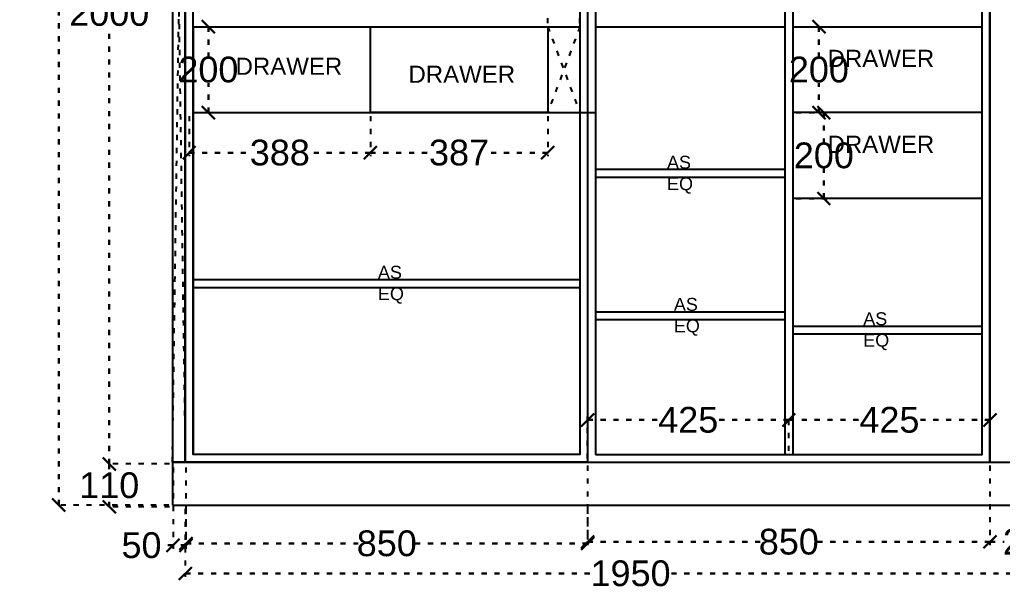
# Model space of a CAD drawing. Header units: millimetres. Extents: x 220712 to 1505573, y -354410 to 241923.
# Drawn here: x 276682 to 278970, y 85103 to 86432 of the extents above; entities that cross this region are included whole.
import ezdxf

# ---------------------------------------------------------------- set-up
doc = ezdxf.new("R2010")
doc.units = ezdxf.units.MM
doc.header["$MEASUREMENT"] = 0
doc.linetypes.add('ACAD_ISO03W100', pattern=[30, 12, -18])
doc.layers.add('Walls', color=253, linetype='Continuous')
doc.layers.add('Words', color=7, linetype='Continuous')
doc.styles.get("Standard").update_dxf_attribs({"font": 'arial.ttf'})
doc.dimstyles.get("Standard").update_dxf_attribs({"dimtxt": 60, "dimasz": 30, "dimexe": 7.75, "dimexo": 8.13, "dimgap": 0.63, "dimtad": 0, "dimtih": 1, "dimtoh": 1, "dimdec": 0, "dimzin": 0, "dimtxsty": 'Standard', "dimblk": 'OBLIQUE', "dimcen": 2.25, "dimclrd": 1, "dimclre": 1, "dimclrt": 1, "dimadec": 0, "dimazin": 0, "dimtfac": 1, "dimtdec": 0, "dimtofl": 0, "dimtmove": 0, "dimatfit": 3, "dimfxl": 1, "dimtolj": 1, "dimtzin": 0, "dimlwd": 30, "dimarcsym": 0})

# ---------------------------------------------------------------- blocks, each defined once
blk = doc.blocks.new('_Oblique')
at = {"color": 0, "linetype": 'ByBlock', "lineweight": -2}
blk.add_line((-0.5, -0.5), (0.5, 0.5), dxfattribs=at)
blk = doc.blocks.new('*D2071')
at = {"layer": 'Defpoints', "color": 0, "linetype": 'ACAD_ISO03W100', "lineweight": -2, "transparency": 16777216}
for p in [(277038.9, 87497.5), (276890.3, 85397.5), (277038.9, 85397.5)]:
    blk.add_point(p, dxfattribs=at)
at = {"layer": 'Walls', "color": 1, "linetype": 'ACAD_ISO03W100', "lineweight": -2, "transparency": 16777216}
for p, q in [((277030.8, 87497.5), (276882.5, 87497.5)), ((277030.8, 85397.5), (276882.5, 85397.5))]:
    blk.add_line(p, q, dxfattribs=at)
at = {"layer": 'Walls', "color": 1, "linetype": 'ACAD_ISO03W100', "lineweight": 30, "transparency": 16777216}
for p, q in [((276890.3, 87497.5), (276890.3, 86478.7)), ((276890.3, 85397.5), (276890.3, 86416.2))]:
    blk.add_line(p, q, dxfattribs=at)
at = {"layer": 'Walls', "color": 1, "linetype": 'ACAD_ISO03W100', "lineweight": 30, "transparency": 16777216, "xscale": 30, "yscale": 30, "zscale": 30}
for p, rotation in [((276890.3, 87497.5), 90), ((276890.3, 85397.5), 270)]:
    blk.add_blockref('_Oblique', p, dxfattribs=dict(at, rotation=rotation))
at = {"layer": 'Walls', "color": 1, "linetype": 'ACAD_ISO03W100', "transparency": 16777216, "insert": (276890.3, 86447.5), "char_height": 60, "attachment_point": 5}
blk.add_mtext('\\A1;2000', dxfattribs=at)
blk = doc.blocks.new('*D2072')
at = {"layer": 'Defpoints', "color": 0, "linetype": 'ACAD_ISO03W100', "lineweight": -2, "transparency": 16777216}
for p in [(276890.3, 85397.5), (277038.9, 85397.5), (277038.9, 85297.5)]:
    blk.add_point(p, dxfattribs=at)
at = {"layer": 'Walls', "color": 1, "linetype": 'ACAD_ISO03W100', "lineweight": -2, "transparency": 16777216}
for p, q in [((277030.8, 85397.5), (276882.5, 85397.5)), ((277030.8, 85297.5), (276882.5, 85297.5))]:
    blk.add_line(p, q, dxfattribs=at)
at = {"layer": 'Walls', "color": 1, "linetype": 'ACAD_ISO03W100', "lineweight": 30, "transparency": 16777216}
for p, q in [((276890.3, 85397.5), (276890.3, 85378.7)), ((276890.3, 85297.5), (276890.3, 85316.2))]:
    blk.add_line(p, q, dxfattribs=at)
at = {"layer": 'Walls', "color": 1, "linetype": 'ACAD_ISO03W100', "lineweight": 30, "transparency": 16777216, "xscale": 30, "yscale": 30, "zscale": 30}
for p, rotation in [((276890.3, 85397.5), 90), ((276890.3, 85297.5), 270)]:
    blk.add_blockref('_Oblique', p, dxfattribs=dict(at, rotation=rotation))
at = {"layer": 'Walls', "color": 1, "linetype": 'ACAD_ISO03W100', "transparency": 16777216, "insert": (276890.3, 85347.5), "char_height": 60, "attachment_point": 5}
blk.add_mtext('\\A1;110', dxfattribs=at)
blk = doc.blocks.new('*D2073')
at = {"layer": 'Defpoints', "color": 0, "linetype": 'ACAD_ISO03W100', "lineweight": -2, "transparency": 16777216}
for p in [(277038.9, 85397.5), (277068.9, 85397.5), (277038.9, 85208)]:
    blk.add_point(p, dxfattribs=at)
at = {"layer": 'Walls', "color": 1, "linetype": 'ACAD_ISO03W100', "lineweight": -2, "transparency": 16777216}
for p, q in [((277038.9, 85389.3), (277038.9, 85200.2)), ((277068.9, 85389.3), (277068.9, 85200.2))]:
    blk.add_line(p, q, dxfattribs=at)
at = {"layer": 'Walls', "color": 1, "linetype": 'ACAD_ISO03W100', "lineweight": 30, "transparency": 16777216}
for p, q in [((277038.9, 85208), (277008.9, 85208)), ((277068.9, 85208), (277038.9, 85208))]:
    blk.add_line(p, q, dxfattribs=at)
at = {"layer": 'Walls', "color": 1, "linetype": 'ACAD_ISO03W100', "lineweight": 30, "transparency": 16777216, "xscale": 30, "yscale": 30, "zscale": 30, "rotation": 180}
blk.add_blockref('_Oblique', (277038.9, 85208), dxfattribs=at)
at = {"layer": 'Walls', "color": 1, "linetype": 'ACAD_ISO03W100', "lineweight": 30, "transparency": 16777216, "xscale": 30, "yscale": 30, "zscale": 30}
blk.add_blockref('_Oblique', (277068.9, 85208), dxfattribs=at)
at = {"layer": 'Walls', "color": 1, "linetype": 'ACAD_ISO03W100', "transparency": 16777216, "insert": (276965.4, 85208), "char_height": 60, "attachment_point": 5}
blk.add_mtext('\\A1;50', dxfattribs=at)
blk = doc.blocks.new('*D2074')
at = {"layer": 'Defpoints', "color": 0, "linetype": 'ACAD_ISO03W100', "lineweight": -2, "transparency": 16777216}
for p in [(277085.4, 86415.8), (277085.4, 86215.8), (277121.1, 86215.8)]:
    blk.add_point(p, dxfattribs=at)
at = {"layer": 'Walls', "color": 1, "linetype": 'ACAD_ISO03W100', "lineweight": -2, "transparency": 16777216}
for p, q in [((277093.5, 86415.8), (277128.8, 86415.8)), ((277093.5, 86215.8), (277128.8, 86215.8))]:
    blk.add_line(p, q, dxfattribs=at)
at = {"layer": 'Walls', "color": 1, "linetype": 'ACAD_ISO03W100', "lineweight": 30, "transparency": 16777216}
for p, q in [((277121.1, 86415.8), (277121.1, 86347.1)), ((277121.1, 86215.8), (277121.1, 86284.5))]:
    blk.add_line(p, q, dxfattribs=at)
at = {"layer": 'Walls', "color": 1, "linetype": 'ACAD_ISO03W100', "lineweight": 30, "transparency": 16777216, "xscale": 30, "yscale": 30, "zscale": 30}
for p, rotation in [((277121.1, 86415.8), 90), ((277121.1, 86215.8), 270)]:
    blk.add_blockref('_Oblique', p, dxfattribs=dict(at, rotation=rotation))
at = {"layer": 'Walls', "color": 1, "linetype": 'ACAD_ISO03W100', "transparency": 16777216, "insert": (277121.1, 86315.8), "char_height": 60, "attachment_point": 5}
blk.add_mtext('\\A1;200', dxfattribs=at)
blk = doc.blocks.new('*D2317')
at = {"layer": 'Defpoints', "color": 0, "linetype": 'ACAD_ISO03W100', "lineweight": -2, "transparency": 16777216}
for p in [(276772.5, 88201.8), (277037.4, 88201.8), (277037.4, 85301.8)]:
    blk.add_point(p, dxfattribs=at)
at = {"layer": 'Walls', "color": 1, "linetype": 'ACAD_ISO03W100', "lineweight": -2, "transparency": 16777216}
for p, q in [((277029.3, 88201.8), (276764.8, 88201.8)), ((277029.3, 85301.8), (276764.8, 85301.8))]:
    blk.add_line(p, q, dxfattribs=at)
at = {"layer": 'Walls', "color": 1, "linetype": 'ACAD_ISO03W100', "lineweight": 30, "transparency": 16777216}
for p, q in [((276772.5, 88201.8), (276772.5, 86783.1)), ((276772.5, 85301.8), (276772.5, 86720.5))]:
    blk.add_line(p, q, dxfattribs=at)
at = {"layer": 'Walls', "color": 1, "linetype": 'ACAD_ISO03W100', "lineweight": 30, "transparency": 16777216, "xscale": 30, "yscale": 30, "zscale": 30}
for p, rotation in [((276772.5, 88201.8), 90), ((276772.5, 85301.8), 270)]:
    blk.add_blockref('_Oblique', p, dxfattribs=dict(at, rotation=rotation))
at = {"layer": 'Walls', "color": 1, "linetype": 'ACAD_ISO03W100', "lineweight": -2, "transparency": 16777216, "insert": (276772.5, 86751.8), "char_height": 60, "attachment_point": 5}
blk.add_mtext('\\A1;2784', dxfattribs=at)
blk = doc.blocks.new('*D2324')
at = {"layer": 'Defpoints', "color": 0, "linetype": 'ACAD_ISO03W100', "lineweight": -2, "transparency": 16777216}
for p in [(278481.9, 86215.8), (278554.5, 86215.8), (278481.9, 86015.8)]:
    blk.add_point(p, dxfattribs=at)
at = {"layer": 'Walls', "color": 1, "linetype": 'ACAD_ISO03W100', "lineweight": -2, "transparency": 16777216}
for p, q in [((278490, 86215.8), (278562.3, 86215.8)), ((278490, 86015.8), (278562.3, 86015.8))]:
    blk.add_line(p, q, dxfattribs=at)
at = {"layer": 'Walls', "color": 1, "linetype": 'ACAD_ISO03W100', "lineweight": 30, "transparency": 16777216}
for p, q in [((278554.5, 86215.8), (278554.5, 86147.1)), ((278554.5, 86015.8), (278554.5, 86084.5))]:
    blk.add_line(p, q, dxfattribs=at)
at = {"layer": 'Walls', "color": 1, "linetype": 'ACAD_ISO03W100', "lineweight": 30, "transparency": 16777216, "xscale": 30, "yscale": 30, "zscale": 30}
for p, rotation in [((278554.5, 86215.8), 90), ((278554.5, 86015.8), 270)]:
    blk.add_blockref('_Oblique', p, dxfattribs=dict(at, rotation=rotation))
at = {"layer": 'Walls', "color": 1, "linetype": 'ACAD_ISO03W100', "lineweight": -2, "transparency": 16777216, "insert": (278554.5, 86115.8), "char_height": 60, "attachment_point": 5}
blk.add_mtext('\\A1;200', dxfattribs=at)
blk = doc.blocks.new('*D2325')
at = {"layer": 'Defpoints', "color": 0, "linetype": 'ACAD_ISO03W100', "lineweight": -2, "transparency": 16777216}
for p in [(278481.9, 86415.8), (278543, 86415.8), (278481.9, 86215.8)]:
    blk.add_point(p, dxfattribs=at)
at = {"layer": 'Walls', "color": 1, "linetype": 'ACAD_ISO03W100', "lineweight": -2, "transparency": 16777216}
for p, q in [((278490, 86415.8), (278550.8, 86415.8)), ((278490, 86215.8), (278550.8, 86215.8))]:
    blk.add_line(p, q, dxfattribs=at)
at = {"layer": 'Walls', "color": 1, "linetype": 'ACAD_ISO03W100', "lineweight": 30, "transparency": 16777216}
for p, q in [((278543, 86415.8), (278543, 86347.1)), ((278543, 86215.8), (278543, 86284.5))]:
    blk.add_line(p, q, dxfattribs=at)
at = {"layer": 'Walls', "color": 1, "linetype": 'ACAD_ISO03W100', "lineweight": 30, "transparency": 16777216, "xscale": 30, "yscale": 30, "zscale": 30}
for p, rotation in [((278543, 86415.8), 90), ((278543, 86215.8), 270)]:
    blk.add_blockref('_Oblique', p, dxfattribs=dict(at, rotation=rotation))
at = {"layer": 'Walls', "color": 1, "linetype": 'ACAD_ISO03W100', "lineweight": -2, "transparency": 16777216, "insert": (278543, 86315.8), "char_height": 60, "attachment_point": 5}
blk.add_mtext('\\A1;200', dxfattribs=at)
blk = doc.blocks.new('*D2327')
at = {"layer": 'Defpoints', "color": 0, "linetype": 'ACAD_ISO03W100', "lineweight": -2, "transparency": 16777216}
for p in [(277068.8, 85301.8), (278004.4, 85301.8), (278004.4, 85212.3)]:
    blk.add_point(p, dxfattribs=at)
at = {"layer": 'Walls', "color": 1, "linetype": 'ACAD_ISO03W100', "lineweight": -2, "transparency": 16777216}
for p, q in [((277068.8, 85293.7), (277068.8, 85204.6)), ((278004.4, 85293.7), (278004.4, 85204.6))]:
    blk.add_line(p, q, dxfattribs=at)
at = {"layer": 'Walls', "color": 1, "linetype": 'ACAD_ISO03W100', "lineweight": 30, "transparency": 16777216}
for p, q in [((277068.8, 85212.3), (277469.8, 85212.3)), ((278004.4, 85212.3), (277603.5, 85212.3))]:
    blk.add_line(p, q, dxfattribs=at)
at = {"layer": 'Walls', "color": 1, "linetype": 'ACAD_ISO03W100', "lineweight": 30, "transparency": 16777216, "xscale": 30, "yscale": 30, "zscale": 30, "rotation": 180}
blk.add_blockref('_Oblique', (277068.8, 85212.3), dxfattribs=at)
at = {"layer": 'Walls', "color": 1, "linetype": 'ACAD_ISO03W100', "lineweight": 30, "transparency": 16777216, "xscale": 30, "yscale": 30, "zscale": 30}
blk.add_blockref('_Oblique', (278004.4, 85212.3), dxfattribs=at)
at = {"layer": 'Walls', "color": 1, "linetype": 'ACAD_ISO03W100', "transparency": 16777216, "insert": (277536.6, 85212.3), "char_height": 60, "attachment_point": 5}
blk.add_mtext('\\A1;850', dxfattribs=at)
blk = doc.blocks.new('*D2328')
at = {"layer": 'Defpoints', "color": 0, "linetype": 'ACAD_ISO03W100', "lineweight": -2, "transparency": 16777216}
for p in [(278004.4, 85401.8), (278941.4, 85401.8), (278941.4, 85216.1)]:
    blk.add_point(p, dxfattribs=at)
at = {"layer": 'Walls', "color": 1, "linetype": 'ACAD_ISO03W100', "lineweight": -2, "transparency": 16777216}
for p, q in [((278004.4, 85393.7), (278004.4, 85208.3)), ((278941.4, 85393.7), (278941.4, 85208.3))]:
    blk.add_line(p, q, dxfattribs=at)
at = {"layer": 'Walls', "color": 1, "linetype": 'ACAD_ISO03W100', "lineweight": 30, "transparency": 16777216}
for p, q in [((278004.4, 85216.1), (278406.1, 85216.1)), ((278941.4, 85216.1), (278539.8, 85216.1))]:
    blk.add_line(p, q, dxfattribs=at)
at = {"layer": 'Walls', "color": 1, "linetype": 'ACAD_ISO03W100', "lineweight": 30, "transparency": 16777216, "xscale": 30, "yscale": 30, "zscale": 30, "rotation": 180}
blk.add_blockref('_Oblique', (278004.4, 85216.1), dxfattribs=at)
at = {"layer": 'Walls', "color": 1, "linetype": 'ACAD_ISO03W100', "lineweight": 30, "transparency": 16777216, "xscale": 30, "yscale": 30, "zscale": 30}
blk.add_blockref('_Oblique', (278941.4, 85216.1), dxfattribs=at)
at = {"layer": 'Walls', "color": 1, "linetype": 'ACAD_ISO03W100', "transparency": 16777216, "insert": (278472.9, 85216.1), "char_height": 60, "attachment_point": 5}
blk.add_mtext('\\A1;850', dxfattribs=at)
blk = doc.blocks.new('*D2329')
at = {"layer": 'Defpoints', "color": 0, "linetype": 'ACAD_ISO03W100', "lineweight": -2, "transparency": 16777216}
for p in [(278941.4, 85401.8), (279141.4, 85401.8), (279141.4, 85216.1)]:
    blk.add_point(p, dxfattribs=at)
at = {"layer": 'Walls', "color": 1, "linetype": 'ACAD_ISO03W100', "lineweight": -2, "transparency": 16777216}
for p, q in [((278941.4, 85393.7), (278941.4, 85208.3)), ((279141.4, 85393.7), (279141.4, 85208.3))]:
    blk.add_line(p, q, dxfattribs=at)
at = {"layer": 'Walls', "color": 1, "linetype": 'ACAD_ISO03W100', "lineweight": 30, "transparency": 16777216}
for p, q in [((278941.4, 85216.1), (278974.1, 85216.1)), ((279141.4, 85216.1), (279108.7, 85216.1))]:
    blk.add_line(p, q, dxfattribs=at)
at = {"layer": 'Walls', "color": 1, "linetype": 'ACAD_ISO03W100', "lineweight": 30, "transparency": 16777216, "xscale": 30, "yscale": 30, "zscale": 30, "rotation": 180}
blk.add_blockref('_Oblique', (278941.4, 85216.1), dxfattribs=at)
at = {"layer": 'Walls', "color": 1, "linetype": 'ACAD_ISO03W100', "lineweight": 30, "transparency": 16777216, "xscale": 30, "yscale": 30, "zscale": 30}
blk.add_blockref('_Oblique', (279141.4, 85216.1), dxfattribs=at)
at = {"layer": 'Walls', "color": 1, "linetype": 'ACAD_ISO03W100', "transparency": 16777216, "insert": (279041.4, 85216.1), "char_height": 60, "attachment_point": 5}
blk.add_mtext('\\A1;200', dxfattribs=at)
blk = doc.blocks.new('*D2326')
at = {"layer": 'Defpoints', "color": 0, "linetype": 'ACAD_ISO03W100', "lineweight": -2, "transparency": 16777216}
for p in [(277067.4, 85301), (279141.4, 85301), (277067.4, 85142.5)]:
    blk.add_point(p, dxfattribs=at)
at = {"layer": 'Walls', "color": 1, "linetype": 'ACAD_ISO03W100', "lineweight": -2, "transparency": 16777216}
for p, q in [((277067.4, 85292.9), (277067.4, 85134.8)), ((279141.4, 85292.9), (279141.4, 85134.8))]:
    blk.add_line(p, q, dxfattribs=at)
at = {"layer": 'Walls', "color": 1, "linetype": 'ACAD_ISO03W100', "lineweight": 30, "transparency": 16777216}
for p, q in [((277067.4, 85142.5), (278017.1, 85142.5)), ((279141.4, 85142.5), (278191.7, 85142.5))]:
    blk.add_line(p, q, dxfattribs=at)
at = {"layer": 'Walls', "color": 1, "linetype": 'ACAD_ISO03W100', "lineweight": 30, "transparency": 16777216, "xscale": 30, "yscale": 30, "zscale": 30, "rotation": 180}
blk.add_blockref('_Oblique', (277067.4, 85142.5), dxfattribs=at)
at = {"layer": 'Walls', "color": 1, "linetype": 'ACAD_ISO03W100', "lineweight": 30, "transparency": 16777216, "xscale": 30, "yscale": 30, "zscale": 30}
blk.add_blockref('_Oblique', (279141.4, 85142.5), dxfattribs=at)
at = {"layer": 'Walls', "color": 1, "linetype": 'ACAD_ISO03W100', "transparency": 16777216, "insert": (278104.4, 85142.5), "char_height": 60, "attachment_point": 5}
blk.add_mtext('\\A1;1950', dxfattribs=at)
blk = doc.blocks.new('*D2330')
at = {"layer": 'Defpoints', "color": 0, "linetype": 'ACAD_ISO03W100', "lineweight": -2, "transparency": 16777216}
for p in [(277911.4, 86488), (277911.4, 86415.8), (277986.4, 86415.8)]:
    blk.add_point(p, dxfattribs=at)
at = {"layer": 'Walls', "color": 1, "linetype": 'ACAD_ISO03W100', "lineweight": -2, "transparency": 16777216}
for p, q in [((277911.4, 86423.9), (277911.4, 86495.8)), ((277986.4, 86423.9), (277986.4, 86495.8))]:
    blk.add_line(p, q, dxfattribs=at)
at = {"layer": 'Walls', "color": 1, "linetype": 'ACAD_ISO03W100', "lineweight": 30, "transparency": 16777216}
blk.add_line((277986.4, 86488), (277911.4, 86488), dxfattribs=at)
at = {"layer": 'Walls', "color": 1, "linetype": 'ACAD_ISO03W100', "lineweight": 30, "transparency": 16777216, "xscale": 30, "yscale": 30, "zscale": 30, "rotation": 180}
blk.add_blockref('_Oblique', (277911.4, 86488), dxfattribs=at)
at = {"layer": 'Walls', "color": 1, "linetype": 'ACAD_ISO03W100', "lineweight": 30, "transparency": 16777216, "xscale": 30, "yscale": 30, "zscale": 30}
blk.add_blockref('_Oblique', (277986.4, 86488), dxfattribs=at)
at = {"layer": 'Walls', "color": 1, "linetype": 'ACAD_ISO03W100', "lineweight": -2, "transparency": 16777216, "insert": (277948.9, 86488), "char_height": 60, "attachment_point": 5}
blk.add_mtext('\\A1;75', dxfattribs=at)
blk = doc.blocks.new('*D2331')
at = {"layer": 'Defpoints', "color": 0, "linetype": 'ACAD_ISO03W100', "lineweight": -2, "transparency": 16777216}
for p in [(277498.4, 86215.8), (277911.4, 86215.8), (277911.4, 86122.4)]:
    blk.add_point(p, dxfattribs=at)
at = {"layer": 'Walls', "color": 1, "linetype": 'ACAD_ISO03W100', "lineweight": -2, "transparency": 16777216}
for p, q in [((277498.4, 86207.7), (277498.4, 86114.7)), ((277911.4, 86207.7), (277911.4, 86114.7))]:
    blk.add_line(p, q, dxfattribs=at)
at = {"layer": 'Walls', "color": 1, "linetype": 'ACAD_ISO03W100', "lineweight": 30, "transparency": 16777216}
for p, q in [((277498.4, 86122.4), (277638, 86122.4)), ((277911.4, 86122.4), (277771.8, 86122.4))]:
    blk.add_line(p, q, dxfattribs=at)
at = {"layer": 'Walls', "color": 1, "linetype": 'ACAD_ISO03W100', "lineweight": 30, "transparency": 16777216, "xscale": 30, "yscale": 30, "zscale": 30, "rotation": 180}
blk.add_blockref('_Oblique', (277498.4, 86122.4), dxfattribs=at)
at = {"layer": 'Walls', "color": 1, "linetype": 'ACAD_ISO03W100', "lineweight": 30, "transparency": 16777216, "xscale": 30, "yscale": 30, "zscale": 30}
blk.add_blockref('_Oblique', (277911.4, 86122.4), dxfattribs=at)
at = {"layer": 'Walls', "color": 1, "linetype": 'ACAD_ISO03W100', "lineweight": -2, "transparency": 16777216, "insert": (277704.9, 86122.4), "char_height": 60, "attachment_point": 5}
blk.add_mtext('\\A1;387', dxfattribs=at)
blk = doc.blocks.new('*D2332')
at = {"layer": 'Defpoints', "color": 0, "linetype": 'ACAD_ISO03W100', "lineweight": -2, "transparency": 16777216}
for p in [(277076.5, 86215.8), (277498.4, 86215.8), (277076.5, 86122.4)]:
    blk.add_point(p, dxfattribs=at)
at = {"layer": 'Walls', "color": 1, "linetype": 'ACAD_ISO03W100', "lineweight": -2, "transparency": 16777216}
for p, q in [((277076.5, 86207.7), (277076.5, 86114.7)), ((277498.4, 86207.7), (277498.4, 86114.7))]:
    blk.add_line(p, q, dxfattribs=at)
at = {"layer": 'Walls', "color": 1, "linetype": 'ACAD_ISO03W100', "lineweight": 30, "transparency": 16777216}
for p, q in [((277076.5, 86122.4), (277220.5, 86122.4)), ((277498.4, 86122.4), (277354.4, 86122.4))]:
    blk.add_line(p, q, dxfattribs=at)
at = {"layer": 'Walls', "color": 1, "linetype": 'ACAD_ISO03W100', "lineweight": 30, "transparency": 16777216, "xscale": 30, "yscale": 30, "zscale": 30, "rotation": 180}
blk.add_blockref('_Oblique', (277076.5, 86122.4), dxfattribs=at)
at = {"layer": 'Walls', "color": 1, "linetype": 'ACAD_ISO03W100', "lineweight": 30, "transparency": 16777216, "xscale": 30, "yscale": 30, "zscale": 30}
blk.add_blockref('_Oblique', (277498.4, 86122.4), dxfattribs=at)
at = {"layer": 'Walls', "color": 1, "linetype": 'ACAD_ISO03W100', "lineweight": -2, "transparency": 16777216, "insert": (277287.5, 86122.4), "char_height": 60, "attachment_point": 5}
blk.add_mtext('\\A1;388', dxfattribs=at)
blk = doc.blocks.new('*D2363')
at = {"layer": 'Defpoints', "color": 0, "linetype": 'ACAD_ISO03W100', "lineweight": -2, "transparency": 16777216}
for p in [(278472.9, 85500), (278472.9, 85419.8), (278004.4, 85401.8)]:
    blk.add_point(p, dxfattribs=at)
at = {"layer": 'Walls', "color": 1, "linetype": 'ACAD_ISO03W100', "lineweight": -2, "transparency": 16777216}
for p, q in [((278004.4, 85409.9), (278004.4, 85507.8)), ((278472.9, 85427.9), (278472.9, 85507.8))]:
    blk.add_line(p, q, dxfattribs=at)
at = {"layer": 'Walls', "color": 1, "linetype": 'ACAD_ISO03W100', "lineweight": 30, "transparency": 16777216}
for p, q in [((278004.4, 85500), (278170.3, 85500)), ((278472.9, 85500), (278307, 85500))]:
    blk.add_line(p, q, dxfattribs=at)
at = {"layer": 'Walls', "color": 1, "linetype": 'ACAD_ISO03W100', "lineweight": 30, "transparency": 16777216, "xscale": 30, "yscale": 30, "zscale": 30, "rotation": 180}
blk.add_blockref('_Oblique', (278004.4, 85500), dxfattribs=at)
at = {"layer": 'Walls', "color": 1, "linetype": 'ACAD_ISO03W100', "lineweight": 30, "transparency": 16777216, "xscale": 30, "yscale": 30, "zscale": 30}
blk.add_blockref('_Oblique', (278472.9, 85500), dxfattribs=at)
at = {"layer": 'Walls', "color": 1, "linetype": 'ACAD_ISO03W100', "lineweight": -2, "transparency": 16777216, "insert": (278238.7, 85500), "char_height": 60, "attachment_point": 5}
blk.add_mtext('\\A1;425', dxfattribs=at)
blk = doc.blocks.new('*D2364')
at = {"layer": 'Defpoints', "color": 0, "linetype": 'ACAD_ISO03W100', "lineweight": -2, "transparency": 16777216}
for p in [(278941.4, 85500), (278472.9, 85419.8), (278941.4, 85419.8)]:
    blk.add_point(p, dxfattribs=at)
at = {"layer": 'Walls', "color": 1, "linetype": 'ACAD_ISO03W100', "lineweight": -2, "transparency": 16777216}
for p, q in [((278472.9, 85427.9), (278472.9, 85507.8)), ((278941.4, 85427.9), (278941.4, 85507.8))]:
    blk.add_line(p, q, dxfattribs=at)
at = {"layer": 'Walls', "color": 1, "linetype": 'ACAD_ISO03W100', "lineweight": 30, "transparency": 16777216}
for p, q in [((278472.9, 85500), (278638.8, 85500)), ((278941.4, 85500), (278775.5, 85500))]:
    blk.add_line(p, q, dxfattribs=at)
at = {"layer": 'Walls', "color": 1, "linetype": 'ACAD_ISO03W100', "lineweight": 30, "transparency": 16777216, "xscale": 30, "yscale": 30, "zscale": 30, "rotation": 180}
blk.add_blockref('_Oblique', (278472.9, 85500), dxfattribs=at)
at = {"layer": 'Walls', "color": 1, "linetype": 'ACAD_ISO03W100', "lineweight": 30, "transparency": 16777216, "xscale": 30, "yscale": 30, "zscale": 30}
blk.add_blockref('_Oblique', (278941.4, 85500), dxfattribs=at)
at = {"layer": 'Walls', "color": 1, "linetype": 'ACAD_ISO03W100', "lineweight": -2, "transparency": 16777216, "insert": (278707.2, 85500), "char_height": 60, "attachment_point": 5}
blk.add_mtext('\\A1;425', dxfattribs=at)

msp = doc.modelspace()

# ---------------------------------------------------------------- linework, layer by layer
at = {"layer": 'Walls', "color": 18, "true_color": 0x000000}
for p, q in [((277037.4, 88251.8), (277037.4, 85301.8)), ((277067.4, 88201.8), (277067.4, 85401.8)), ((278004.4, 87501.8), (278004.4, 85401.8)), ((278941.4, 87501.8), (278941.4, 85401.8)), ((278463.9, 87483.8), (278463.9, 86415.8)), ((278481.9, 87483.8), (278481.9, 86415.8)), ((277085.4, 86415.8), (277911.4, 86415.8)), ((277085.4, 86415.8), (277085.4, 86215.8)), ((277498.4, 86215.8), (277498.4, 86415.8)), ((277911.4, 86415.8), (277911.4, 86215.8)), ((277911.4, 86415.8), (277986.4, 86415.8)), ((277986.4, 86415.8), (277986.4, 86215.8)), ((278022.4, 86415.8), (278463.9, 86415.8)), ((278022.4, 86415.8), (278022.4, 86215.8)), ((278463.9, 86415.8), (278463.9, 85419.8)), ((278481.9, 86415.8), (278481.9, 85419.8)), ((278481.9, 86415.8), (278923.4, 86415.8)), ((277085.4, 86215.8), (278022.4, 86215.8)), ((277085.4, 86215.8), (277085.4, 85419.8)), ((277085.4, 86215.8), (277911.4, 86215.8)), ((277911.4, 86215.8), (277498.4, 86215.8)), ((278923.4, 86215.8), (278481.9, 86215.8)), ((278022.4, 86083.8), (278463.9, 86083.8)), ((278022.4, 86065.8), (278463.9, 86065.8)), ((278923.4, 86015.8), (278481.9, 86015.8)), ((277085.4, 85826.8), (277986.4, 85826.8)), ((277085.4, 85419.8), (277085.4, 85817.8)), ((277085.4, 85808.8), (277986.4, 85808.8)), ((278022.4, 85751.8), (278463.9, 85751.8)), ((278022.4, 85733.8), (278463.9, 85733.8)), ((278923.4, 85717.8), (278481.9, 85717.8)), ((278923.4, 85699.8), (278481.9, 85699.8)), ((277037.4, 85401.8), (279141.4, 85401.8)), ((277037.4, 85301.8), (279141.4, 85301.8))]:
    msp.add_line(p, q, dxfattribs=at)
at = {"layer": 'Walls', "color": 240, "linetype": 'ACAD_ISO03W100', "true_color": 0xed1f24}
for p, q in [((277037.4, 87501.8), (277067.4, 85401.8)), ((277037.4, 85401.8), (277067.4, 87501.8)), ((277911.4, 86415.8), (277986.4, 86215.8)), ((277986.4, 86415.8), (277911.4, 86215.8))]:
    msp.add_line(p, q, dxfattribs=at)
at = {"layer": 'Walls', "color": 240, "true_color": 0xed1f24}
msp.add_line((277067.4, 85401.8), (277037.4, 85401.8), dxfattribs=at)
at = {"layer": 'Walls', "color": 18, "true_color": 0x000000}
for points in [[(277067.4, 87501.8), (278004.4, 87501.8), (278004.4, 85401.8), (277067.4, 85401.8)], [(277067.4, 87501.8), (278004.4, 87501.8), (278004.4, 85401.8), (277067.4, 85401.8)], [(278004.4, 85401.8), (278941.4, 85401.8), (278941.4, 87501.8), (278004.4, 87501.8)], [(277085.4, 87483.8), (277986.4, 87483.8), (277986.4, 85419.8), (277085.4, 85419.8)], [(278022.4, 85419.8), (278923.4, 85419.8), (278923.4, 87483.8), (278022.4, 87483.8)]]:
    msp.add_lwpolyline(points, close=True, dxfattribs=at)

# ---------------------------------------------------------------- texts
at = {"color": 7, "char_height": 40, "attachment_point": 1}
for insert in [(278563.2, 86362.1), (277184.5, 86343.8), (277587.2, 86325.2), (278563.2, 86162.1)]:
    msp.add_mtext_dynamic_manual_height_columns('DRAWER', width=246.425, gutter_width=1213, heights=[0], dxfattribs=dict(at, insert=insert))
at = {"layer": 'Words', "color": 0, "char_height": 30, "attachment_point": 1}
for insert in [(278189.2, 86115.2), (277516, 85859), (278205.2, 85784.2), (278646.2, 85750.7)]:
    msp.add_mtext_dynamic_manual_height_columns('AS\\PEQ', width=1178.022, gutter_width=866.4, heights=[0], dxfattribs=dict(at, insert=insert))

# ---------------------------------------------------------------- dimensions: what is measured, and where the dimension line sits
at = {"layer": 'Walls', "color": 18, "linetype": 'ACAD_ISO03W100', "lineweight": -2, "true_color": 0x000000}
dim = msp.add_linear_dim(base=(276772.5, 88201.8), p1=(277037.4, 85301.8), p2=(277037.4, 88201.8), angle=90, text='2784', dimstyle='Standard', dxfattribs=at)
dim.commit()
dim.dimension.update_dxf_attribs({"geometry": '*D2317', "text_midpoint": (276772.5, 86751.8), "dimtype": 160})
at = {"layer": 'Walls', "color": 18, "linetype": 'ACAD_ISO03W100', "true_color": 0x000000}
for p1, text, picture, middle in [((277038.9, 87497.5), '2000', '*D2071', (276890.3, 86447.5)), ((277038.9, 85297.5), '110', '*D2072', (276890.3, 85347.5))]:
    dim = msp.add_linear_dim(base=(276890.3, 85397.5), p1=p1, p2=(277038.9, 85397.5), angle=90, text=text, dimstyle='Standard', dxfattribs=at)
    dim.commit()
    dim.dimension.update_dxf_attribs({"geometry": picture, "text_midpoint": middle})
at = {"layer": 'Walls', "color": 9, "linetype": 'ACAD_ISO03W100', "lineweight": -2, "true_color": 0xc7c8ca}
dim = msp.add_linear_dim(base=(277911.4, 86488), p1=(277986.4, 86415.8), p2=(277911.4, 86415.8), dimstyle='Standard', dxfattribs=at)
dim.commit()
dim.dimension.update_dxf_attribs({"geometry": '*D2330', "text_midpoint": (277948.9, 86488), "dimtype": 160})
at = {"layer": 'Walls', "color": 240, "linetype": 'ACAD_ISO03W100', "true_color": 0xed1f24}
dim = msp.add_linear_dim(base=(277121.1, 86215.8), p1=(277085.4, 86415.8), p2=(277085.4, 86215.8), angle=90, dimstyle='Standard', dxfattribs=at)
dim.commit()
dim.dimension.update_dxf_attribs({"geometry": '*D2074', "text_midpoint": (277121.1, 86315.8), "dimtype": 160})
at = {"layer": 'Walls', "color": 9, "linetype": 'ACAD_ISO03W100', "lineweight": -2, "true_color": 0xc7c8ca}
for base, p1, p2, picture, middle in [((278543, 86415.8), (278481.9, 86215.8), (278481.9, 86415.8), '*D2325', (278543, 86315.8)), ((278554.5, 86215.8), (278481.9, 86015.8), (278481.9, 86215.8), '*D2324', (278554.5, 86115.8))]:
    dim = msp.add_linear_dim(base=base, p1=p1, p2=p2, angle=90, dimstyle='Standard', dxfattribs=at)
    dim.commit()
    dim.dimension.update_dxf_attribs({"geometry": picture, "text_midpoint": middle})
for base, p1, p2, text, picture, middle in [((277076.5, 86122.4), (277498.4, 86215.8), (277076.5, 86215.8), '388', '*D2332', (277287.5, 86122.4)), ((277911.4, 86122.4), (277498.4, 86215.8), (277911.4, 86215.8), '387', '*D2331', (277704.9, 86122.4)), ((278472.9, 85500), (278004.4, 85401.8), (278472.9, 85419.8), '425', '*D2363', (278238.7, 85500)), ((278941.4, 85500), (278472.9, 85419.8), (278941.4, 85419.8), '425', '*D2364', (278707.2, 85500))]:
    dim = msp.add_linear_dim(base=base, p1=p1, p2=p2, text=text, dimstyle='Standard', dxfattribs=at)
    dim.commit()
    dim.dimension.update_dxf_attribs({"geometry": picture, "text_midpoint": middle})
at = {"layer": 'Walls', "color": 0, "linetype": 'ACAD_ISO03W100'}
for base, p1, p2, text, picture, middle in [((277038.9, 85208), (277068.9, 85397.5), (277038.9, 85397.5), '50', '*D2073', (276965.4, 85208)), ((278941.4, 85216.1), (278004.4, 85401.8), (278941.4, 85401.8), '850', '*D2328', (278472.9, 85216.1)), ((278004.4, 85212.3), (277068.8, 85301.8), (278004.4, 85301.8), '850', '*D2327', (277536.6, 85212.3))]:
    dim = msp.add_linear_dim(base=base, p1=p1, p2=p2, text=text, dimstyle='Standard', dxfattribs=at)
    dim.commit()
    dim.dimension.update_dxf_attribs({"geometry": picture, "text_midpoint": middle})
dim = msp.add_linear_dim(base=(279141.4, 85216.1), p1=(278941.4, 85401.8), p2=(279141.4, 85401.8), dimstyle='Standard', dxfattribs=at)
dim.commit()
dim.dimension.update_dxf_attribs({"geometry": '*D2329', "text_midpoint": (279041.4, 85216.1)})
dim = msp.add_linear_dim(base=(277067.4, 85142.5), p1=(279141.4, 85301), p2=(277067.4, 85301), text='1950', dimstyle='Standard', dxfattribs=at)
dim.commit()
dim.dimension.update_dxf_attribs({"geometry": '*D2326', "text_midpoint": (278104.4, 85142.5), "dimtype": 160})

doc.saveas('drawing.dxf')
